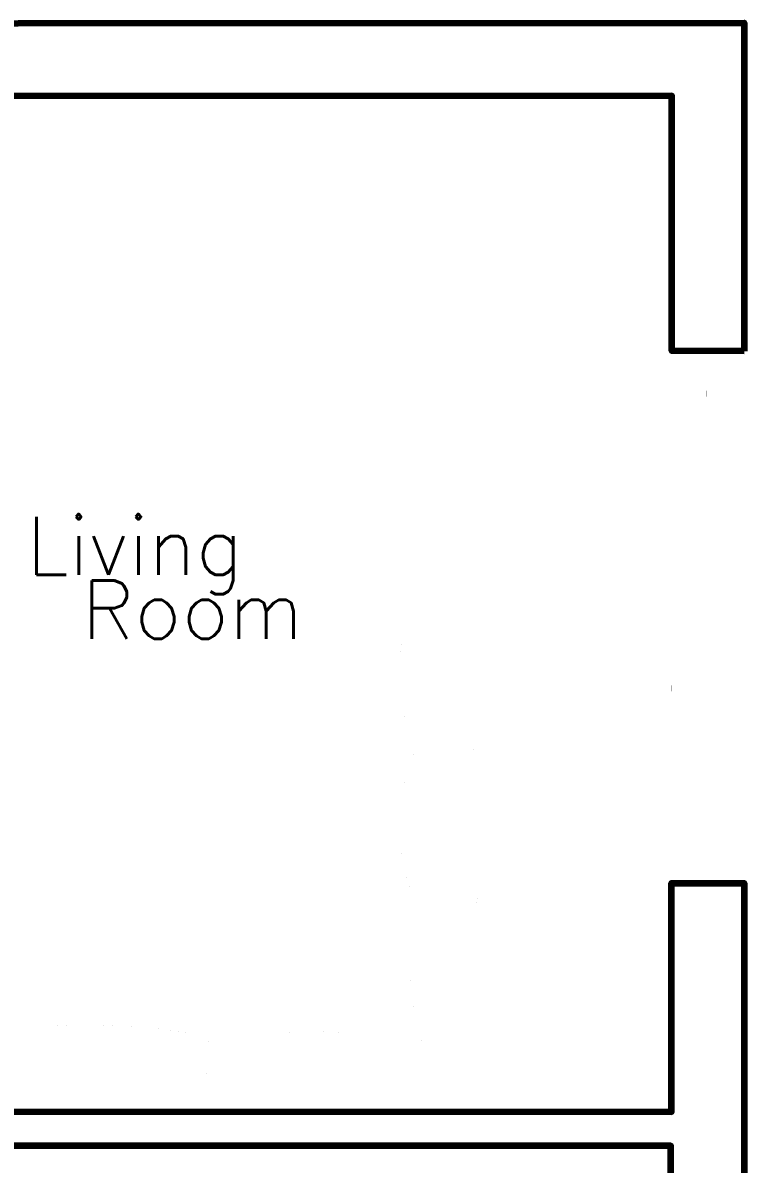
# Model space of a CAD drawing. Header units: metres. Extents: x 4.1 to 16.1, y -8.7 to -1.1.
# Drawn here: x 13.64 to 16.123, y -5.053 to -1.124 of the extents above; entities that cross this region are included whole.
import ezdxf
from ezdxf.enums import TextEntityAlignment as Align

# ---------------------------------------------------------------- set-up
doc = ezdxf.new("R2010")
doc.units = ezdxf.units.M
doc.header["$LTSCALE"] = 10
doc.layers.get('0').update_dxf_attribs({"linetype": 'CONTINUOUS', "lineweight": 100})
for name, color, linetype, lineweight in [('roomitems', 2, 'CONTINUOUS', 100), ('texts', 5, 'CONTINUOUS', 100), ('walls', 8, 'CONTINUOUS', 100), ('windows', 3, 'CONTINUOUS', 100)]:
    doc.layers.add(name, color=color, linetype=linetype, lineweight=lineweight)
doc.styles.get("Standard").update_dxf_attribs({"font": 'txt', "width": 0.75, "bigfont": 'bigfont.shx'})

# ---------------------------------------------------------------- blocks, each defined once
blk = doc.blocks.new('W-1-0')
at = {"color": 0}
for points, const_width in [([(-763, 60), (-915.6, 60)], 0.01), ([(-915.6, 60), (-915.6, 50)], 0.01), ([(-763, 60), (-915.6, 60)], 0.01), ([(-909, 60), (-915.6, 60)], 0.01), ([(-915.6, 60), (-915.6, 50)], 0.01), ([(-915.6, 50), (-915.6, 40)], 0.01), ([(-915.6, 50), (-915.6, 40)], 0.01), ([(-915.6, 40), (-915.6, 30)], 0.01), ([(-915.6, 40), (-915.6, 30)], 0.01), ([(-902.3, 60), (-909, 60)], 0.01), ([(-895.6, 60), (-902.3, 60)], 0.01), ([(-889, 60), (-895.6, 60)], 0.01), ([(-882.3, 60), (-889, 60)], 0.01), ([(-875.6, 60), (-882.3, 60)], 0.01), ([(-869, 60), (-875.6, 60)], 0.01), ([(-862.3, 60), (-869, 60)], 0.01), ([(-855.6, 60), (-862.3, 60)], 0.01), ([(-849, 60), (-855.6, 60)], 0.01), ([(-842.3, 60), (-849, 60)], 0.01), ([(-835.6, 60), (-842.3, 60)], 0.01), ([(-835.6, 60), (-835.6, 60)], 0.01), ([(-610.4, 60), (-763, 60)], 0.01), ([(-610.4, 60), (-763, 60)], 0.01), ([(-457.8, 60), (-610.4, 60)], 0.01), ([(-457.8, 60), (-610.4, 60)], 0.01), ([(-305.2, 60), (-457.8, 60)], 0.01), ([(-305.2, 60), (-457.8, 60)], 0.01), ([(-152.6, 60), (-305.2, 60)], 0.01), ([(-152.6, 60), (-305.2, 60)], 0.01), ([(0, 60), (-152.6, 60)], 0.01), ([(0, 60), (-152.6, 60)], 0.01), ([(152.6, 60), (0, 60)], 0.01), ([(152.6, 60), (0, 60)], 0.01), ([(305.2, 60), (152.6, 60)], 0.01), ([(305.2, 60), (152.6, 60)], 0.01), ([(457.8, 60), (305.2, 60)], 0.01), ([(457.8, 60), (305.2, 60)], 0.01), ([(610.4, 60), (457.8, 60)], 0.01), ([(610.4, 60), (457.8, 60)], 0.01), ([(763, 60), (610.4, 60)], 0.01), ([(763, 60), (610.4, 60)], 0.01), ([(915.6, 60), (763, 60)], 0.01), ([(915.6, 60), (763, 60)], 0.01), ([(842.3, 60), (835.6, 60)], 0.01), ([(849, 60), (842.3, 60)], 0.01), ([(855.6, 60), (849, 60)], 0.01), ([(862.3, 60), (855.6, 60)], 0.01), ([(869, 60), (862.3, 60)], 0.01), ([(875.6, 60), (869, 60)], 0.01), ([(882.3, 60), (875.6, 60)], 0.01), ([(889, 60), (882.3, 60)], 0.01), ([(895.6, 60), (889, 60)], 0.01), ([(902.3, 60), (895.6, 60)], 0.01), ([(909, 60), (902.3, 60)], 0.01), ([(915.6, 60), (909, 60)], 0.01), ([(915.6, 50), (915.6, 60)], 0.01), ([(915.6, 60), (915.6, 60)], 0.01), ([(915.6, 50), (915.6, 60)], 0.01), ([(915.6, 40), (915.6, 50)], 0.01), ([(915.6, 40), (915.6, 50)], 0.01), ([(915.6, 30), (915.6, 40)], 0.01), ([(915.6, 30), (915.6, 40)], 0.01), ([(-915.6, 30), (-915.6, 20)], 0.01), ([(-915.6, 30), (-915.6, 20)], 0.01), ([(-915.6, 20), (-915.6, 10)], 0.01), ([(-915.6, 20), (-915.6, 10)], 0.01), ([(-915.6, 10), (-915.6, 0)], 0.01), ([(-915.6, 10), (-915.6, 0)], 0.01), ([(-915.6, 0), (-915.6, -10)], 0.01), ([(-915.6, 0), (-915.6, 0)], 0.01), ([(-915.6, 0), (-763, 0)], 0.01), ([(-915.6, 0), (-915.6, -10)], 0.01), ([(-915.6, 0), (-915.6, 0)], 0.04), ([(-915.6, 0), (-909, 0)], 0.04), ([(-909, 0), (-902.3, 0)], 0.04), ([(-902.3, 0), (-895.6, 0)], 0.04), ([(-895.6, 0), (-889, 0)], 0.04), ([(-889, 0), (-882.3, 0)], 0.04), ([(-882.3, 0), (-875.6, 0)], 0.04), ([(-875.6, 0), (-869, 0)], 0.04), ([(-869, 0), (-862.3, 0)], 0.04), ([(-862.3, 0), (-855.6, 0)], 0.04), ([(-855.6, 0), (-849, 0)], 0.04), ([(-849, 0), (-842.3, 0)], 0.04), ([(-842.3, 0), (-835.6, 0)], 0.04), ([(-763, 0), (-610.4, 0)], 0.01), ([(-610.4, 0), (-457.8, 0)], 0.01), ([(-457.8, 0), (-305.2, 0)], 0.01), ([(-305.2, 0), (-152.6, 0)], 0.01), ([(-152.6, 0), (0, 0)], 0.01), ([(0, 0), (152.6, 0)], 0.01), ([(152.6, 0), (305.2, 0)], 0.01), ([(305.2, 0), (457.8, 0)], 0.01), ([(457.8, 0), (610.4, 0)], 0.01), ([(610.4, 0), (763, 0)], 0.01), ([(763, 0), (915.6, 0)], 0.01), ([(835.6, 0), (835.6, 0)], 0.04), ([(835.6, 0), (842.3, 0)], 0.04), ([(842.3, 0), (849, 0)], 0.04), ([(849, 0), (855.6, 0)], 0.04), ([(855.6, 0), (862.3, 0)], 0.04), ([(862.3, 0), (869, 0)], 0.04), ([(869, 0), (875.6, 0)], 0.04), ([(875.6, 0), (882.3, 0)], 0.04), ([(882.3, 0), (889, 0)], 0.04), ([(889, 0), (895.6, 0)], 0.04), ([(895.6, 0), (902.3, 0)], 0.04), ([(902.3, 0), (909, 0)], 0.04), ([(909, 0), (915.6, 0)], 0.04), ([(915.6, 20), (915.6, 30)], 0.01), ([(915.6, 20), (915.6, 30)], 0.01), ([(915.6, 10), (915.6, 20)], 0.01), ([(915.6, 10), (915.6, 20)], 0.01), ([(915.6, 0), (915.6, 10)], 0.01), ([(915.6, 0), (915.6, 10)], 0.01), ([(915.6, -10), (915.6, 0)], 0.01), ([(915.6, -10), (915.6, 0)], 0.01), ([(-915.6, -10), (-915.6, -20)], 0.01), ([(-915.6, -10), (-915.6, -20)], 0.01), ([(-915.6, -20), (-915.6, -30)], 0.01), ([(-915.6, -20), (-915.6, -30)], 0.01), ([(-915.6, -30), (-915.6, -40)], 0.01), ([(-915.6, -30), (-915.6, -40)], 0.01), ([(915.6, -20), (915.6, -10)], 0.01), ([(915.6, -20), (915.6, -10)], 0.01), ([(915.6, -30), (915.6, -20)], 0.01), ([(915.6, -30), (915.6, -20)], 0.01), ([(915.6, -40), (915.6, -30)], 0.01), ([(915.6, -40), (915.6, -30)], 0.01), ([(-915.6, -40), (-915.6, -50)], 0.01), ([(-915.6, -40), (-915.6, -50)], 0.01), ([(-915.6, -50), (-915.6, -60)], 0.01), ([(-915.6, -50), (-915.6, -60)], 0.01), ([(-915.6, -60), (-915.6, -60)], 0.01), ([(-915.6, -60), (-763, -60)], 0.01), ([(-915.6, -60), (-915.6, -60)], 0.01), ([(-915.6, -60), (-915.6, -60)], 0.01), ([(-915.6, -60), (-915.6, -60)], 0.01), ([(-915.6, -60), (-915.6, -60)], 0.01), ([(-915.6, -60), (-915.6, -60)], 0.01), ([(-915.6, -60), (-915.6, -60)], 0.01), ([(-915.6, -60), (-915.6, -60)], 0.01), ([(-915.6, -60), (-915.6, -60)], 0.01), ([(-915.6, -60), (-915.6, -60)], 0.01), ([(-915.6, -60), (-915.6, -60)], 0.01), ([(-915.6, -60), (-915.6, -60)], 0.01), ([(-915.6, -60), (-915.6, -60)], 0.01), ([(-915.6, -60), (-915.6, -60)], 0.01), ([(-915.6, -60), (-915.6, -60)], 0.01), ([(-915.6, -60), (-915.6, -60)], 0.01), ([(-915.6, -60), (-763, -60)], 0.01), ([(-915.6, -60), (-909, -60)], 0.01), ([(-909, -60), (-902.3, -60)], 0.01), ([(-902.3, -60), (-895.6, -60)], 0.01), ([(-895.6, -60), (-889, -60)], 0.01), ([(-889, -60), (-882.3, -60)], 0.01), ([(-882.3, -60), (-875.6, -60)], 0.01), ([(-875.6, -60), (-869, -60)], 0.01), ([(-869, -60), (-862.3, -60)], 0.01), ([(-862.3, -60), (-855.6, -60)], 0.01), ([(-855.6, -60), (-849, -60)], 0.01), ([(-849, -60), (-842.3, -60)], 0.01), ([(-842.3, -60), (-835.6, -60)], 0.01), ([(-763, -60), (-610.4, -60)], 0.01), ([(-763, -60), (-610.4, -60)], 0.01), ([(-610.4, -60), (-457.8, -60)], 0.01), ([(-610.4, -60), (-457.8, -60)], 0.01), ([(-457.8, -60), (-305.2, -60)], 0.01), ([(-457.8, -60), (-305.2, -60)], 0.01), ([(-305.2, -60), (-152.6, -60)], 0.01), ([(-305.2, -60), (-152.6, -60)], 0.01), ([(-152.6, -60), (0, -60)], 0.01), ([(-152.6, -60), (0, -60)], 0.01), ([(0, -60), (152.6, -60)], 0.01), ([(0, -60), (152.6, -60)], 0.01), ([(152.6, -60), (305.2, -60)], 0.01), ([(152.6, -60), (305.2, -60)], 0.01), ([(305.2, -60), (457.8, -60)], 0.01), ([(305.2, -60), (457.8, -60)], 0.01), ([(457.8, -60), (610.4, -60)], 0.01), ([(457.8, -60), (610.4, -60)], 0.01), ([(610.4, -60), (763, -60)], 0.01), ([(610.4, -60), (763, -60)], 0.01), ([(763, -60), (915.6, -60)], 0.01), ([(763, -60), (915.6, -60)], 0.01), ([(835.6, -60), (835.6, -60)], 0.01), ([(835.6, -60), (842.3, -60)], 0.01), ([(842.3, -60), (849, -60)], 0.01), ([(849, -60), (855.6, -60)], 0.01), ([(855.6, -60), (862.3, -60)], 0.01), ([(862.3, -60), (869, -60)], 0.01), ([(869, -60), (875.6, -60)], 0.01), ([(875.6, -60), (882.3, -60)], 0.01), ([(882.3, -60), (889, -60)], 0.01), ([(889, -60), (895.6, -60)], 0.01), ([(895.6, -60), (902.3, -60)], 0.01), ([(902.3, -60), (909, -60)], 0.01), ([(909, -60), (915.6, -60)], 0.01), ([(915.6, -50), (915.6, -40)], 0.01), ([(915.6, -50), (915.6, -40)], 0.01), ([(915.6, -60), (915.6, -50)], 0.01), ([(915.6, -60), (915.6, -50)], 0.01)]:
    blk.add_lwpolyline(points, dxfattribs=dict(at, const_width=const_width))
blk = doc.blocks.new('F-1-0')
at = {"color": 0, "const_width": 0.01}
for points in [[(-1945.2, 936.2), (-1945.2, 936.2)], [(-1945.2, 936.2), (-1930.7, 936.2)], [(-1945.2, 789.4), (-1945.2, 936.2)], [(-1945.2, 936.2), (-1945.2, 936.2)], [(-1945.2, 936.2), (-1945.2, 936.2)], [(-1930.7, 936.2), (-1916.2, 936.2)], [(-1916.2, 936.2), (-1901.6, 936.2)], [(-1901.6, 936.2), (-1887.1, 936.2)], [(-1887.1, 936.2), (-1872.6, 936.2)], [(-1872.6, 936.2), (-1858.1, 936.2)], [(-1858.1, 936.2), (-1843.6, 936.2)], [(-1843.6, 936.2), (-1829, 936.2)], [(-1829, 936.2), (-1814.5, 936.2)], [(-1814.5, 936.2), (-1800, 936.2)], [(-1800, 936.2), (-1785.5, 936.2)], [(-1785.5, 936.2), (-1771, 936.2)], [(-1771, 936.2), (-1771, 936.2)], [(-1771, 936.2), (-1475.8, 936.2)], [(-1771, 927), (-1771, 936.2)], [(-1771, 936.2), (-1771, 936.2)], [(-1771, 936.2), (-1771, 936.2)], [(-1771, 936.2), (-1771, 789.4)], [(-1771, 917.8), (-1771, 927)], [(-1771, 908.6), (-1771, 917.8)], [(-1771, 899.4), (-1771, 908.6)], [(-1475.8, 936.2), (-1180.6, 936.2)], [(-1180.6, 936.2), (-885.5, 936.2)], [(-885.5, 936.2), (-590.3, 936.2)], [(-590.3, 936.2), (-295.1, 936.2)], [(-295.1, 936.2), (0.1, 936.2)], [(-1771, 890.1), (-1771, 899.4)], [(-1771, 880.9), (-1771, 890.1)], [(-1771, 871.7), (-1771, 880.9)], [(-1771, 862.5), (-1771, 871.7)], [(-1771, 853.3), (-1771, 862.5)], [(-1771, 844.1), (-1771, 853.3)], [(-1771, 834.9), (-1771, 844.1)], [(-1771, 825.7), (-1771, 834.9)], [(-1475.8, 825.7), (-1771, 825.7)], [(-1771, 825.7), (-1771, 825.7)], [(-1771, 825.7), (-1690.6, 825.7)], [(-1771, 688.1), (-1771, 825.7)], [(-1771, 825.7), (-1771, 825.7)], [(-1771, 825.7), (-1771, 825.7)], [(-1690.6, 825.7), (-1610.3, 825.7)], [(-1610.3, 825.7), (-1530, 825.7)], [(-1535, 824.5), (-1528.4, 825.4)], [(-1530, 825.7), (-1449.7, 825.7)], [(-1528.4, 825.4), (-1521.5, 825.7)], [(-1521.5, 825.7), (-1521.5, 825.7)], [(-1521.5, 825.7), (-1465.6, 825.7)], [(-1521.5, 825.7), (-1521.5, 825.7)], [(-1521.5, 825.7), (-1521.5, 825.7)], [(-1521.5, 825.7), (-1521.5, 825.7)], [(-1521.5, 825.7), (-1521.5, 825.7)], [(-1521.5, 825.7), (-1521.5, 825.7)], [(-1521.5, 825.7), (-1521.5, 825.7)], [(-1521.5, 825.7), (-1521.5, 825.7)], [(-1521.5, 825.7), (-1521.5, 825.7)], [(-1521.5, 825.7), (-1521.5, 825.7)], [(-1521.5, 825.7), (-1521.5, 825.7)], [(-1521.5, 825.7), (-1521.5, 825.7)], [(-1521.5, 825.7), (-1521.5, 825.7)], [(-1521.5, 825.7), (-1521.5, 825.7)], [(-1521.5, 825.7), (-1521.5, 825.7)], [(-1180.6, 825.7), (-1475.8, 825.7)], [(-1465.6, 825.7), (-1409.7, 825.7)], [(-1449.7, 825.7), (-1369.3, 825.7)], [(-1409.7, 825.7), (-1353.8, 825.7)], [(-1369.3, 825.7), (-1289, 825.7)], [(-1353.8, 825.7), (-1297.9, 825.7)], [(-1297.9, 825.7), (-1242, 825.7)], [(-1289, 825.7), (-1208.7, 825.7)], [(-1242, 825.7), (-1186.1, 825.7)], [(-1208.7, 825.7), (-1128.4, 825.7)], [(-1186.1, 825.7), (-1130.2, 825.7)], [(-885.5, 825.7), (-1180.6, 825.7)], [(-1130.2, 825.7), (-1074.3, 825.7)], [(-1128.4, 825.7), (-1048.1, 825.7)], [(-1074.3, 825.7), (-1018.4, 825.7)], [(-1048.1, 825.7), (-967.7, 825.7)], [(-1018.4, 825.7), (-962.5, 825.7)], [(-967.7, 825.7), (-887.4, 825.7)], [(-962.5, 825.7), (-906.6, 825.7)], [(-906.6, 825.7), (-850.7, 825.7)], [(-887.4, 825.7), (-807.1, 825.7)], [(-590.3, 825.7), (-885.5, 825.7)], [(-850.7, 825.7), (-845.2, 824.3)], [(-807.1, 825.7), (-807.1, 825.7)], [(-807.1, 825.7), (-670.6, 825.7)], [(-807.1, 774.7), (-807.1, 825.7)], [(-807.1, 825.7), (-807.1, 825.7)], [(-807.1, 825.7), (-807.1, 825.7)], [(-807.1, 825.7), (-807.1, 688.1)], [(-764.5, 824.3), (-757, 825.3)], [(-757, 825.3), (-749.1, 825.7)], [(-749.1, 825.7), (-749.1, 825.7)], [(-749.1, 825.7), (-690.5, 825.7)], [(-749.1, 825.7), (-749.1, 825.7)], [(-749.1, 825.7), (-749.1, 825.7)], [(-749.1, 825.7), (-749.1, 825.7)], [(-749.1, 825.7), (-749.1, 825.7)], [(-749.1, 825.7), (-749.1, 825.7)], [(-749.1, 825.7), (-749.1, 825.7)], [(-749.1, 825.7), (-749.1, 825.7)], [(-749.1, 825.7), (-749.1, 825.7)], [(-749.1, 825.7), (-749.1, 825.7)], [(-749.1, 825.7), (-749.1, 825.7)], [(-749.1, 825.7), (-749.1, 825.7)], [(-749.1, 825.7), (-749.1, 825.7)], [(-749.1, 825.7), (-749.1, 825.7)], [(-749.1, 825.7), (-749.1, 825.7)], [(-690.5, 825.7), (-632, 825.7)], [(-670.6, 825.7), (-534.2, 825.7)], [(-632, 825.7), (-573.4, 825.7)], [(-295.1, 825.7), (-590.3, 825.7)], [(-573.4, 825.7), (-514.9, 825.7)], [(-534.2, 825.7), (-397.7, 825.7)], [(-514.9, 825.7), (-456.3, 825.7)], [(-456.3, 825.7), (-397.8, 825.7)], [(-397.8, 825.7), (-339.2, 825.7)], [(-397.7, 825.7), (-261.2, 825.7)], [(-339.2, 825.7), (-280.7, 825.7)], [(0.1, 825.7), (-295.1, 825.7)], [(-280.7, 825.7), (-222.1, 825.7)], [(-261.2, 825.7), (-124.8, 825.7)], [(-222.1, 825.7), (-163.6, 825.7)], [(-1945.2, 642.6), (-1945.2, 789.4)], [(-1771, 789.4), (-1771, 642.6)], [(-1572.2, 793.6), (-1571.7, 797.9)], [(-1572.2, 787.3), (-1572.2, 793.6)], [(-1572.2, 781.1), (-1572.2, 787.3)], [(-1571.7, 797.9), (-1570.4, 802.1)], [(-1570.4, 802.1), (-1568.2, 806.1)], [(-1568.2, 806.1), (-1565.3, 809.8)], [(-1565.3, 809.8), (-1561.7, 813.2)], [(-1561.7, 813.2), (-1557.4, 816.3)], [(-1557.4, 816.3), (-1552.5, 819)], [(-1552.5, 819), (-1547.1, 821.3)], [(-1547.1, 821.3), (-1541.3, 823.1)], [(-1541.3, 823.1), (-1535, 824.5)], [(-845.2, 824.3), (-840, 822.6)], [(-840, 822.6), (-835, 820.6)], [(-835, 820.6), (-830.4, 818.4)], [(-830.4, 818.4), (-826.1, 815.9)], [(-826.1, 815.9), (-822.1, 813.3)], [(-822.1, 813.3), (-818.6, 810.4)], [(-818.6, 810.4), (-815.4, 807.3)], [(-815.4, 807.3), (-812.6, 804.1)], [(-812.6, 804.1), (-810.3, 800.7)], [(-810.3, 800.7), (-808.5, 797.2)], [(-808.5, 797.2), (-807.1, 793.6)], [(-807.2, 788.8), (-806.7, 793.8)], [(-807.2, 781.7), (-807.2, 788.8)], [(-807.1, 793.6), (-807.1, 787.3)], [(-807.1, 787.3), (-807.1, 781.1)], [(-806.7, 793.8), (-805.1, 798.6)], [(-805.1, 798.6), (-802.6, 803.2)], [(-802.6, 803.2), (-799.3, 807.4)], [(-799.3, 807.4), (-795.1, 811.3)], [(-795.1, 811.3), (-790.2, 814.9)], [(-790.2, 814.9), (-784.6, 818)], [(-784.6, 818), (-778.4, 820.6)], [(-778.4, 820.6), (-771.7, 822.8)], [(-771.7, 822.8), (-764.5, 824.3)], [(-1572.2, 774.9), (-1572.2, 781.1)], [(-1572.2, 768.6), (-1572.2, 774.9)], [(-1572.2, 762.4), (-1572.2, 768.6)], [(-1572.2, 756.2), (-1572.2, 762.4)], [(-1572.2, 750), (-1572.2, 756.2)], [(-1572.2, 743.7), (-1572.2, 750)], [(-807.2, 774.5), (-807.2, 781.7)], [(-807.2, 767.4), (-807.2, 774.5)], [(-807.2, 760.3), (-807.2, 767.4)], [(-807.2, 753.1), (-807.2, 760.3)], [(-807.2, 746), (-807.2, 753.1)], [(-807.1, 781.1), (-807.1, 774.9)], [(-807.1, 774.9), (-807.1, 768.6)], [(-807.1, 723.7), (-807.1, 774.7)], [(-807.1, 768.6), (-807.1, 762.4)], [(-807.1, 762.4), (-807.1, 756.2)], [(-807.1, 756.2), (-807.1, 750)], [(-807.1, 750), (-807.1, 743.7)], [(-1572.2, 737.5), (-1572.2, 743.7)], [(-1572.2, 731.3), (-1572.2, 737.5)], [(-1572.2, 725), (-1572.2, 731.3)], [(-1572.2, 718.8), (-1572.2, 725)], [(-1571.7, 714.4), (-1572.2, 718.8)], [(-1570.4, 710.3), (-1571.7, 714.4)], [(-1568.2, 706.3), (-1570.4, 710.3)], [(-811.7, 707.8), (-814.4, 704.5)], [(-809.6, 711.4), (-811.7, 707.8)], [(-808.1, 715), (-809.6, 711.4)], [(-807.1, 718.8), (-808.1, 715)], [(-807.2, 738.9), (-807.2, 746)], [(-807.2, 731.7), (-807.2, 738.9)], [(-807.2, 724.6), (-807.2, 731.7)], [(-807.2, 717.4), (-807.2, 724.6)], [(-807.2, 710.3), (-807.2, 717.4)], [(-807.2, 703.2), (-807.2, 710.3)], [(-807.1, 743.7), (-807.1, 737.5)], [(-807.1, 737.5), (-807.1, 731.3)], [(-807.1, 731.3), (-807.1, 725)], [(-807.1, 725), (-807.1, 718.8)], [(-807.1, 672.7), (-807.1, 723.7)], [(-1771, 550.5), (-1771, 688.1)], [(-1771, 671.7), (-1768.8, 675.2)], [(-1771, 636.2), (-1771, 671.7)], [(-1768.8, 675.2), (-1766.1, 678.5)], [(-1766.1, 678.5), (-1763, 681.7)], [(-1763, 681.7), (-1759.5, 684.6)], [(-1759.5, 684.6), (-1755.7, 687.4)], [(-1755.7, 687.4), (-1751.5, 689.9)], [(-1751.5, 689.9), (-1746.9, 692.1)], [(-1746.9, 692.1), (-1742.1, 694.1)], [(-1742.1, 694.1), (-1737, 695.9)], [(-1737, 695.9), (-1731.6, 697.4)], [(-1731.6, 697.4), (-1726, 698.5)], [(-1726, 698.5), (-1720.3, 699.4)], [(-1720.3, 699.4), (-1710.5, 699.4)], [(-1710.5, 699.4), (-1700.7, 699.4)], [(-1700.7, 699.4), (-1690.9, 699.4)], [(-1690.9, 699.4), (-1681.1, 699.4)], [(-1681.1, 699.4), (-1671.3, 699.4)], [(-1671.3, 699.4), (-1661.4, 699.4)], [(-1661.4, 699.4), (-1651.6, 699.4)], [(-1651.6, 699.4), (-1641.8, 699.4)], [(-1641.8, 699.4), (-1632, 699.4)], [(-1632, 699.4), (-1622.2, 699.4)], [(-1622.2, 699.4), (-1612.4, 699.4)], [(-1612.4, 699.4), (-1602.6, 699.4)], [(-1602.6, 699.4), (-1596.6, 698.8)], [(-1596.6, 698.8), (-1590.9, 697.8)], [(-1590.9, 697.8), (-1585.3, 696.5)], [(-1585.3, 696.5), (-1580.1, 694.8)], [(-1580.1, 694.8), (-1575.2, 692.8)], [(-1575.2, 692.8), (-1570.6, 690.5)], [(-1570.6, 690.5), (-1566.3, 688)], [(-1565.3, 702.6), (-1568.2, 706.3)], [(-1566.3, 688), (-1562.5, 685.2)], [(-1561.6, 699.2), (-1565.3, 702.6)], [(-1562.5, 685.2), (-1559.1, 682.1)], [(-1557.3, 696.1), (-1561.6, 699.2)], [(-1559.1, 682.1), (-1556.2, 678.9)], [(-1552.5, 693.4), (-1557.3, 696.1)], [(-1556.2, 678.9), (-1553.8, 675.4)], [(-1553.8, 675.4), (-1551.9, 671.7)], [(-1547.1, 691.1), (-1552.5, 693.4)], [(-1551.9, 671.7), (-1541, 636.6)], [(-1541.2, 689.2), (-1547.1, 691.1)], [(-1535, 687.8), (-1541.2, 689.2)], [(-1528.4, 687), (-1535, 687.8)], [(-1521.5, 686.7), (-1528.4, 687)], [(-1466.1, 679.8), (-1521.5, 686.7)], [(-1410.4, 674.1), (-1466.1, 679.8)], [(-1354.5, 669.7), (-1410.4, 674.1)], [(-1298.5, 666.5), (-1354.5, 669.7)], [(-1017.7, 669.7), (-1073.7, 666.5)], [(-961.8, 674.1), (-1017.7, 669.7)], [(-906.1, 679.8), (-961.8, 674.1)], [(-850.7, 686.7), (-906.1, 679.8)], [(-844.9, 687.9), (-850.7, 686.7)], [(-839.5, 689.4), (-844.9, 687.9)], [(-834.3, 691.2), (-839.5, 689.4)], [(-829.5, 693.4), (-834.3, 691.2)], [(-825.1, 695.8), (-829.5, 693.4)], [(-821.1, 698.5), (-825.1, 695.8)], [(-817.5, 701.4), (-821.1, 698.5)], [(-814.4, 704.5), (-817.5, 701.4)], [(-806.7, 698.2), (-807.2, 703.2)], [(-807.1, 688.1), (-807.1, 550.5)], [(-807.1, 621.7), (-807.1, 672.7)], [(-805.1, 693.4), (-806.7, 698.2)], [(-802.6, 688.8), (-805.1, 693.4)], [(-799.3, 684.6), (-802.6, 688.8)], [(-795.1, 680.6), (-799.3, 684.6)], [(-790.2, 677.1), (-795.1, 680.6)], [(-784.6, 674), (-790.2, 677.1)], [(-778.4, 671.3), (-784.6, 674)], [(-771.7, 669.2), (-778.4, 671.3)], [(-764.5, 667.6), (-771.7, 669.2)], [(-1945.2, 495.7), (-1945.2, 642.6)], [(-1771, 642.6), (-1771, 495.7)], [(-1771, 600.8), (-1771, 636.2)], [(-1541, 636.6), (-1532.1, 601.2)], [(-1242.3, 664.7), (-1298.5, 666.5)], [(-1186.1, 664), (-1242.3, 664.7)], [(-1129.9, 664.7), (-1186.1, 664)], [(-1073.7, 666.5), (-1129.9, 664.7)], [(-757, 666.7), (-764.5, 667.6)], [(-749.1, 666.3), (-757, 666.7)], [(-691.1, 658.4), (-749.1, 666.3)], [(-632.9, 652), (-691.1, 658.4)], [(-574.3, 647), (-632.9, 652)], [(-515.6, 643.4), (-574.3, 647)], [(-456.7, 641.3), (-515.6, 643.4)], [(-397.8, 640.5), (-456.7, 641.3)], [(-338.8, 641.3), (-397.8, 640.5)], [(-280, 643.4), (-338.8, 641.3)], [(-221.2, 647), (-280, 643.4)], [(-162.7, 652), (-221.2, 647)], [(-1771, 565.3), (-1771, 600.8)], [(-1532.1, 601.2), (-1525.1, 565.7)], [(-807.1, 570.7), (-807.1, 621.7)], [(-807.1, 585.5), (-807.1, 619.2)], [(-1771, 529.8), (-1771, 565.3)], [(-1771, 412.8), (-1771, 550.5)], [(-1525.1, 565.7), (-1520.2, 530.2)], [(-807.1, 551.7), (-807.1, 585.5)], [(-807.1, 519.7), (-807.1, 570.7)], [(-807.1, 517.9), (-807.1, 551.7)], [(-807.1, 550.5), (-807.1, 412.8)], [(-1771, 494.3), (-1771, 529.8)], [(-1520.2, 530.2), (-1517.2, 494.5)], [(-807.1, 468.7), (-807.1, 519.7)], [(-807.1, 484.1), (-807.1, 517.9)], [(-1945.2, 348.9), (-1945.2, 495.7)], [(-1771, 495.7), (-1771, 348.9)], [(-1771, 458.8), (-1771, 494.3)], [(-1517.2, 494.5), (-1516.2, 458.8)], [(-807.1, 450.3), (-807.1, 484.1)], [(-1771, 423.3), (-1771, 458.8)], [(-1516.2, 458.8), (-1517.2, 423.2)], [(-807.1, 417.7), (-807.1, 468.7)], [(-807.1, 416.5), (-807.1, 450.3)], [(-1771, 387.8), (-1771, 423.3)], [(-1771, 275.2), (-1771, 412.8)], [(-1517.2, 423.2), (-1520.2, 387.5)], [(-807.1, 366.8), (-807.1, 417.7)], [(-807.1, 382.7), (-807.1, 416.5)], [(-807.1, 412.8), (-807.1, 275.2)], [(-1771, 352.4), (-1771, 387.8)], [(-1520.2, 387.5), (-1525.1, 351.9)], [(-807.1, 348.9), (-807.1, 382.7)], [(-807.1, 315.8), (-807.1, 366.8)], [(-1945.2, 202.1), (-1945.2, 348.9)], [(-1771, 316.9), (-1771, 352.4)], [(-1771, 348.9), (-1771, 202.1)], [(-1771, 281.4), (-1771, 316.9)], [(-1532.1, 316.4), (-1541, 281.1)], [(-1525.1, 351.9), (-1532.1, 316.4)], [(-807.1, 315.1), (-807.1, 348.9)], [(-807.1, 264.8), (-807.1, 315.8)], [(-807.1, 281.4), (-807.1, 315.1)], [(-1771, 245.9), (-1771, 281.4)], [(-1771, 137.6), (-1771, 275.2)], [(-1541, 281.1), (-1551.9, 245.9)], [(-807.1, 247.6), (-807.1, 281.4)], [(-807.1, 275.2), (-807.1, 137.6)], [(-1771, 245.9), (-1771, 245.9)], [(-1770.5, 241.5), (-1771, 245.9)], [(-1771, 245.9), (-1771, 245.9)], [(-1771, 245.9), (-1771, 245.9)], [(-1771, 245.9), (-1771, 245.9)], [(-1771, 245.9), (-1771, 245.9)], [(-1771, 245.9), (-1771, 245.9)], [(-1771, 245.9), (-1771, 245.9)], [(-1771, 245.9), (-1771, 245.9)], [(-1771, 245.9), (-1771, 245.9)], [(-1771, 245.9), (-1771, 245.9)], [(-1771, 245.9), (-1771, 245.9)], [(-1771, 245.9), (-1771, 245.9)], [(-1771, 245.9), (-1771, 245.9)], [(-1771, 245.9), (-1771, 245.9)], [(-1771, 245.9), (-1771, 245.9)], [(-1769.2, 237.4), (-1770.5, 241.5)], [(-1767, 233.4), (-1769.2, 237.4)], [(-1553.7, 237.4), (-1555.9, 233.4)], [(-1552.4, 241.5), (-1553.7, 237.4)], [(-1551.9, 245.9), (-1552.4, 241.5)], [(-807.1, 213.8), (-807.1, 264.8)], [(-807.1, 213.8), (-807.1, 247.6)], [(-1945.2, 55.3), (-1945.2, 202.1)], [(-1690.6, 213.8), (-1771, 213.8)], [(-1771, 202.1), (-1771, 55.3)], [(-1764, 229.7), (-1767, 233.4)], [(-1760.4, 226.3), (-1764, 229.7)], [(-1763.5, 195.5), (-1759.3, 199.5)], [(-1756.1, 223.2), (-1760.4, 226.3)], [(-1759.3, 199.5), (-1754.4, 203)], [(-1751.2, 220.5), (-1756.1, 223.2)], [(-1754.4, 203), (-1748.8, 206.1)], [(-1745.8, 218.2), (-1751.2, 220.5)], [(-1748.8, 206.1), (-1742.6, 208.8)], [(-1740, 216.3), (-1745.8, 218.2)], [(-1742.6, 208.8), (-1735.9, 210.9)], [(-1733.7, 214.9), (-1740, 216.3)], [(-1735.9, 210.9), (-1728.8, 212.5)], [(-1727.1, 214.1), (-1733.7, 214.9)], [(-1728.8, 212.5), (-1721.2, 213.4)], [(-1720.3, 213.8), (-1727.1, 214.1)], [(-1721.2, 213.4), (-1713.3, 213.8)], [(-1710.5, 213.8), (-1720.3, 213.8)], [(-1713.3, 213.8), (-1702.1, 213.8)], [(-1700.7, 213.8), (-1710.5, 213.8)], [(-1702.1, 213.8), (-1690.8, 213.8)], [(-1690.9, 213.8), (-1700.7, 213.8)], [(-1681.1, 213.8), (-1690.9, 213.8)], [(-1690.8, 213.8), (-1679.6, 213.8)], [(-1610.3, 213.8), (-1690.6, 213.8)], [(-1671.3, 213.8), (-1681.1, 213.8)], [(-1679.6, 213.8), (-1668.3, 213.8)], [(-1661.4, 213.8), (-1671.3, 213.8)], [(-1668.3, 213.8), (-1657.1, 213.8)], [(-1651.6, 213.8), (-1661.4, 213.8)], [(-1657.1, 213.8), (-1645.8, 213.8)], [(-1641.8, 213.8), (-1651.6, 213.8)], [(-1645.8, 213.8), (-1634.6, 213.8)], [(-1632, 213.8), (-1641.8, 213.8)], [(-1634.6, 213.8), (-1623.3, 213.8)], [(-1622.2, 213.8), (-1632, 213.8)], [(-1623.3, 213.8), (-1612.1, 213.8)], [(-1612.4, 213.8), (-1622.2, 213.8)], [(-1602.6, 213.8), (-1612.4, 213.8)], [(-1612.1, 213.8), (-1600.8, 213.8)], [(-1530, 213.8), (-1610.3, 213.8)], [(-1595.7, 214.1), (-1602.6, 213.8)], [(-1600.8, 213.8), (-1589.6, 213.8)], [(-1589.1, 214.9), (-1595.7, 214.1)], [(-1589.6, 213.8), (-1578.3, 213.8)], [(-1582.9, 216.3), (-1589.1, 214.9)], [(-1577, 218.2), (-1582.9, 216.3)], [(-1578.3, 213.8), (-1570.5, 213.4)], [(-1571.6, 220.5), (-1577, 218.2)], [(-1566.7, 223.2), (-1571.6, 220.5)], [(-1570.5, 213.4), (-1562.9, 212.5)], [(-1562.5, 226.3), (-1566.7, 223.2)], [(-1562.9, 212.5), (-1555.7, 210.9)], [(-1558.8, 229.7), (-1562.5, 226.3)], [(-1555.9, 233.4), (-1558.8, 229.7)], [(-1555.7, 210.9), (-1549, 208.8)], [(-1549, 208.8), (-1542.8, 206.1)], [(-1542.8, 206.1), (-1537.2, 203)], [(-1537.2, 203), (-1532.3, 199.5)], [(-1532.3, 199.5), (-1528.2, 195.5)], [(-1449.7, 213.8), (-1530, 213.8)], [(-1369.3, 213.8), (-1449.7, 213.8)], [(-1289, 213.8), (-1369.3, 213.8)], [(-1208.7, 213.8), (-1289, 213.8)], [(-1128.4, 213.8), (-1208.7, 213.8)], [(-1048.1, 213.8), (-1128.4, 213.8)], [(-967.7, 213.8), (-1048.1, 213.8)], [(-887.4, 213.8), (-967.7, 213.8)], [(-807.1, 213.8), (-887.4, 213.8)], [(-670.6, 213.8), (-807.1, 213.8)], [(-807.1, 213.8), (-807.1, 213.8)], [(-807.1, 213.8), (-807.1, 213.8)], [(-534.2, 213.8), (-670.6, 213.8)], [(-397.7, 213.8), (-534.2, 213.8)], [(-261.2, 213.8), (-397.7, 213.8)], [(-124.8, 213.8), (-261.2, 213.8)], [(-1771.4, 176.9), (-1770.9, 181.9)], [(-1771.4, 139.8), (-1771.4, 176.9)], [(-1770.9, 181.9), (-1769.4, 186.7)], [(-1769.4, 186.7), (-1766.9, 191.3)], [(-1766.9, 191.3), (-1763.5, 195.5)], [(-1528.2, 195.5), (-1524.8, 191.3)], [(-1524.8, 191.3), (-1522.3, 186.7)], [(-1522.3, 186.7), (-1520.7, 181.9)], [(-1520.7, 181.9), (-1520.2, 176.9)], [(-1520.2, 176.9), (-1507.8, 140.1)], [(-1771.4, 102.6), (-1771.4, 139.8)], [(-1771, 0), (-1771, 137.6)], [(-1507.8, 140.1), (-1497.6, 103.1)], [(-807.1, 137.6), (-807.1, 0)], [(-1771.4, 65.4), (-1771.4, 102.6)], [(-1497.6, 103.1), (-1489.7, 66)], [(-1945.2, -91.6), (-1945.2, 55.3)], [(-1771.4, 28.3), (-1771.4, 65.4)], [(-1771, 55.3), (-1771, -91.6)], [(-1489.7, 66), (-1484.1, 28.7)], [(-1771.4, -8.9), (-1771.4, 28.3)], [(-1771, -137.6), (-1771, 0)], [(-1484.1, 28.7), (-1480.7, -8.7)], [(-807.1, 0), (-807.1, -137.6)], [(-1771.4, -46.1), (-1771.4, -8.9)], [(-1480.7, -8.7), (-1479.5, -46.1)], [(-1771.4, -83.2), (-1771.4, -46.1)], [(-1479.5, -46.1), (-1480.7, -83.5)], [(-1945.2, -238.4), (-1945.2, -91.6)], [(-1771.4, -120.4), (-1771.4, -83.2)], [(-1771, -91.6), (-1771, -238.4)], [(-1480.7, -83.5), (-1484.1, -120.8)], [(-1771.4, -157.6), (-1771.4, -120.4)], [(-1771, -275.2), (-1771, -137.6)], [(-1484.1, -120.8), (-1489.7, -158.1)], [(-807.1, -137.6), (-807.1, -275.2)], [(-1771.4, -194.7), (-1771.4, -157.6)], [(-1771.4, -231.9), (-1771.4, -194.7)], [(-1497.6, -195.3), (-1507.8, -232.3)], [(-1489.7, -158.1), (-1497.6, -195.3)], [(-1771.4, -269.1), (-1771.4, -231.9)], [(-1507.8, -232.3), (-1520.2, -269.1)], [(-1945.2, -385.2), (-1945.2, -238.4)], [(-1771.4, -269.1), (-1771.4, -269.1)], [(-1770.9, -274.1), (-1771.4, -269.1)], [(-1771.4, -269.1), (-1771.4, -269.1)], [(-1771.4, -269.1), (-1771.4, -269.1)], [(-1771.4, -269.1), (-1771.4, -269.1)], [(-1771.4, -269.1), (-1771.4, -269.1)], [(-1771.4, -269.1), (-1771.4, -269.1)], [(-1771.4, -269.1), (-1771.4, -269.1)], [(-1771.4, -269.1), (-1771.4, -269.1)], [(-1771.4, -269.1), (-1771.4, -269.1)], [(-1771.4, -269.1), (-1771.4, -269.1)], [(-1771.4, -269.1), (-1771.4, -269.1)], [(-1771.4, -269.1), (-1771.4, -269.1)], [(-1771.4, -269.1), (-1771.4, -269.1)], [(-1771.4, -269.1), (-1771.4, -269.1)], [(-1771.4, -269.1), (-1771.4, -269.1)], [(-1771, -238.4), (-1771, -385.2)], [(-1769.4, -278.9), (-1770.9, -274.1)], [(-1520.7, -274.1), (-1522.3, -278.9)], [(-1520.2, -269.1), (-1520.7, -274.1)], [(-1771, -412.8), (-1771, -275.2)], [(-1690.6, -305.9), (-1771, -305.9)], [(-1766.9, -283.4), (-1769.4, -278.9)], [(-1763.5, -287.7), (-1766.9, -283.4)], [(-1759.3, -291.6), (-1763.5, -287.7)], [(-1754.4, -295.1), (-1759.3, -291.6)], [(-1748.8, -298.2), (-1754.4, -295.1)], [(-1754.4, -316.7), (-1748.8, -313.6)], [(-1742.6, -300.9), (-1748.8, -298.2)], [(-1748.8, -313.6), (-1742.6, -310.9)], [(-1735.9, -303), (-1742.6, -300.9)], [(-1742.6, -310.9), (-1735.9, -308.8)], [(-1728.8, -304.6), (-1735.9, -303)], [(-1735.9, -308.8), (-1728.8, -307.2)], [(-1721.2, -305.6), (-1728.8, -304.6)], [(-1728.8, -307.2), (-1721.2, -306.2)], [(-1713.3, -305.9), (-1721.2, -305.6)], [(-1721.2, -306.2), (-1713.3, -305.9)], [(-1713.3, -305.9), (-1702.1, -305.9)], [(-1702.1, -305.9), (-1713.3, -305.9)], [(-1702.1, -305.9), (-1690.8, -305.9)], [(-1690.8, -305.9), (-1702.1, -305.9)], [(-1690.8, -305.9), (-1679.6, -305.9)], [(-1679.6, -305.9), (-1690.8, -305.9)], [(-1610.3, -305.9), (-1690.6, -305.9)], [(-1679.6, -305.9), (-1668.3, -305.9)], [(-1668.3, -305.9), (-1679.6, -305.9)], [(-1668.3, -305.9), (-1657.1, -305.9)], [(-1657.1, -305.9), (-1668.3, -305.9)], [(-1657.1, -305.9), (-1645.8, -305.9)], [(-1645.8, -305.9), (-1657.1, -305.9)], [(-1645.8, -305.9), (-1634.6, -305.9)], [(-1634.6, -305.9), (-1645.8, -305.9)], [(-1634.6, -305.9), (-1623.3, -305.9)], [(-1623.3, -305.9), (-1634.6, -305.9)], [(-1623.3, -305.9), (-1612.1, -305.9)], [(-1612.1, -305.9), (-1623.3, -305.9)], [(-1612.1, -305.9), (-1600.8, -305.9)], [(-1600.8, -305.9), (-1612.1, -305.9)], [(-1530, -305.9), (-1610.3, -305.9)], [(-1600.8, -305.9), (-1589.6, -305.9)], [(-1589.6, -305.9), (-1600.8, -305.9)], [(-1589.6, -305.9), (-1578.3, -305.9)], [(-1578.3, -305.9), (-1589.6, -305.9)], [(-1570.5, -305.6), (-1578.3, -305.9)], [(-1578.3, -305.9), (-1570.5, -306.2)], [(-1562.9, -304.6), (-1570.5, -305.6)], [(-1570.5, -306.2), (-1562.9, -307.2)], [(-1555.7, -303), (-1562.9, -304.6)], [(-1562.9, -307.2), (-1555.7, -308.8)], [(-1549, -300.9), (-1555.7, -303)], [(-1555.7, -308.8), (-1549, -310.9)], [(-1542.8, -298.2), (-1549, -300.9)], [(-1549, -310.9), (-1542.8, -313.6)], [(-1537.2, -295.1), (-1542.8, -298.2)], [(-1542.8, -313.6), (-1537.2, -316.7)], [(-1532.3, -291.6), (-1537.2, -295.1)], [(-1528.2, -287.7), (-1532.3, -291.6)], [(-1449.7, -305.9), (-1530, -305.9)], [(-1524.8, -283.4), (-1528.2, -287.7)], [(-1522.3, -278.9), (-1524.8, -283.4)], [(-1369.3, -305.9), (-1449.7, -305.9)], [(-1289, -305.9), (-1369.3, -305.9)], [(-1208.7, -305.9), (-1289, -305.9)], [(-1128.4, -305.9), (-1208.7, -305.9)], [(-1048.1, -305.9), (-1128.4, -305.9)], [(-967.7, -305.9), (-1048.1, -305.9)], [(-887.4, -305.9), (-967.7, -305.9)], [(-807.1, -305.9), (-887.4, -305.9)], [(-807.1, -275.2), (-807.1, -412.8)], [(-807.1, -305.9), (-807.1, -305.9)], [(-1771.4, -342.7), (-1770.9, -337.7)], [(-1771.4, -379.9), (-1771.4, -342.7)], [(-1770.9, -337.7), (-1769.4, -332.9)], [(-1769.4, -332.9), (-1766.9, -328.4)], [(-1766.9, -328.4), (-1763.5, -324.1)], [(-1763.5, -324.1), (-1759.3, -320.2)], [(-1759.3, -320.2), (-1754.4, -316.7)], [(-1537.2, -316.7), (-1532.3, -320.2)], [(-1532.3, -320.2), (-1528.2, -324.1)], [(-1528.2, -324.1), (-1524.8, -328.4)], [(-1524.8, -328.4), (-1522.3, -332.9)], [(-1522.3, -332.9), (-1520.7, -337.7)], [(-1520.7, -337.7), (-1520.2, -342.7)], [(-1520.2, -342.7), (-1507.8, -379.5)], [(-1945.2, -532), (-1945.2, -385.2)], [(-1771.4, -417.1), (-1771.4, -379.9)], [(-1771, -385.2), (-1771, -532)], [(-1507.8, -379.5), (-1497.6, -416.5)], [(-1771.4, -454.2), (-1771.4, -417.1)], [(-1771, -550.4), (-1771, -412.8)], [(-1497.6, -416.5), (-1489.7, -453.7)], [(-807.1, -412.8), (-807.1, -550.4)], [(-1771.4, -491.4), (-1771.4, -454.2)], [(-1489.7, -453.7), (-1484.1, -491)], [(-1771.4, -528.6), (-1771.4, -491.4)], [(-1484.1, -491), (-1480.7, -528.3)], [(-1945.2, -678.8), (-1945.2, -532)], [(-1771.4, -565.7), (-1771.4, -528.6)], [(-1771, -532), (-1771, -678.8)], [(-1480.7, -528.3), (-1479.5, -565.7)], [(-1771.4, -602.9), (-1771.4, -565.7)], [(-1771, -688), (-1771, -550.4)], [(-1479.5, -565.7), (-1480.7, -603.1)], [(-807.1, -550.4), (-807.1, -688)], [(-1771.4, -640.1), (-1771.4, -602.9)], [(-1480.7, -603.1), (-1484.1, -640.5)], [(-1771.4, -677.2), (-1771.4, -640.1)], [(-1484.1, -640.5), (-1489.7, -677.8)], [(-1945.2, -825.7), (-1945.2, -678.8)], [(-1771.4, -714.4), (-1771.4, -677.2)], [(-1771, -678.8), (-1771, -825.7)], [(-1771, -825.6), (-1771, -688)], [(-1489.7, -677.8), (-1497.6, -715)], [(-807.1, -688), (-807.1, -825.6)], [(-1771.4, -751.6), (-1771.4, -714.4)], [(-1497.6, -715), (-1507.8, -751.9)], [(-1771.4, -788.7), (-1771.4, -751.6)], [(-1507.8, -751.9), (-1520.2, -788.7)], [(-1771.4, -788.7), (-1771.4, -788.7)], [(-1770.9, -793.7), (-1771.4, -788.7)], [(-1771.4, -788.7), (-1771.4, -788.7)], [(-1771.4, -788.7), (-1771.4, -788.7)], [(-1771.4, -788.7), (-1771.4, -788.7)], [(-1771.4, -788.7), (-1771.4, -788.7)], [(-1771.4, -788.7), (-1771.4, -788.7)], [(-1771.4, -788.7), (-1771.4, -788.7)], [(-1771.4, -788.7), (-1771.4, -788.7)], [(-1771.4, -788.7), (-1771.4, -788.7)], [(-1771.4, -788.7), (-1771.4, -788.7)], [(-1771.4, -788.7), (-1771.4, -788.7)], [(-1771.4, -788.7), (-1771.4, -788.7)], [(-1771.4, -788.7), (-1771.4, -788.7)], [(-1771.4, -788.7), (-1771.4, -788.7)], [(-1771.4, -788.7), (-1771.4, -788.7)], [(-1769.4, -798.5), (-1770.9, -793.7)], [(-1766.9, -803.1), (-1769.4, -798.5)], [(-1763.5, -807.3), (-1766.9, -803.1)], [(-1759.3, -811.3), (-1763.5, -807.3)], [(-1754.4, -814.8), (-1759.3, -811.3)], [(-1748.8, -817.9), (-1754.4, -814.8)], [(-1742.6, -820.6), (-1748.8, -817.9)], [(-1735.9, -822.7), (-1742.6, -820.6)], [(-1728.8, -824.3), (-1735.9, -822.7)], [(-1721.2, -825.2), (-1728.8, -824.3)], [(-1562.9, -824.3), (-1570.5, -825.2)], [(-1555.7, -822.7), (-1562.9, -824.3)], [(-1549, -820.6), (-1555.7, -822.7)], [(-1542.8, -817.9), (-1549, -820.6)], [(-1537.2, -814.8), (-1542.8, -817.9)], [(-1532.3, -811.3), (-1537.2, -814.8)], [(-1528.2, -807.3), (-1532.3, -811.3)], [(-1524.8, -803.1), (-1528.2, -807.3)], [(-1522.3, -798.5), (-1524.8, -803.1)], [(-1520.7, -793.7), (-1522.3, -798.5)], [(-1520.2, -788.7), (-1520.7, -793.7)], [(-1930.7, -825.7), (-1945.2, -825.7)], [(-1945.2, -825.7), (-1945.2, -825.7)], [(-1945.2, -825.7), (-1850.4, -825.7)], [(-1945.2, -834.9), (-1945.2, -825.7)], [(-1945.2, -825.7), (-1945.2, -825.7)], [(-1945.2, -825.7), (-1945.2, -825.7)], [(-1945.2, -844.1), (-1945.2, -834.9)], [(-1945.2, -853.3), (-1945.2, -844.1)], [(-1945.2, -862.5), (-1945.2, -853.3)], [(-1945.2, -871.7), (-1945.2, -862.5)], [(-1916.2, -825.7), (-1930.7, -825.7)], [(-1901.6, -825.7), (-1916.2, -825.7)], [(-1887.1, -825.7), (-1901.6, -825.7)], [(-1872.6, -825.7), (-1887.1, -825.7)], [(-1858.1, -825.7), (-1872.6, -825.7)], [(-1843.6, -825.7), (-1858.1, -825.7)], [(-1850.4, -825.7), (-1755.5, -825.7)], [(-1829, -825.7), (-1843.6, -825.7)], [(-1814.5, -825.7), (-1829, -825.7)], [(-1800, -825.7), (-1814.5, -825.7)], [(-1785.5, -825.7), (-1800, -825.7)], [(-1771, -825.7), (-1785.5, -825.7)], [(-1690.6, -825.6), (-1771, -825.6)], [(-1755.5, -825.7), (-1660.7, -825.7)], [(-1713.3, -825.6), (-1721.2, -825.2)], [(-1702.1, -825.6), (-1713.3, -825.6)], [(-1690.8, -825.6), (-1702.1, -825.6)], [(-1679.6, -825.6), (-1690.8, -825.6)], [(-1610.3, -825.6), (-1690.6, -825.6)], [(-1668.3, -825.6), (-1679.6, -825.6)], [(-1657.1, -825.6), (-1668.3, -825.6)], [(-1660.7, -825.7), (-1565.8, -825.7)], [(-1645.8, -825.6), (-1657.1, -825.6)], [(-1634.6, -825.6), (-1645.8, -825.6)], [(-1623.3, -825.6), (-1634.6, -825.6)], [(-1612.1, -825.6), (-1623.3, -825.6)], [(-1600.8, -825.6), (-1612.1, -825.6)], [(-1530, -825.6), (-1610.3, -825.6)], [(-1589.6, -825.6), (-1600.8, -825.6)], [(-1578.3, -825.6), (-1589.6, -825.6)], [(-1570.5, -825.2), (-1578.3, -825.6)], [(-1565.8, -825.7), (-1471, -825.7)], [(-1449.7, -825.6), (-1530, -825.6)], [(-1471, -825.7), (-1376.1, -825.7)], [(-1369.3, -825.6), (-1449.7, -825.6)], [(-1376.1, -825.7), (-1281.3, -825.7)], [(-1289, -825.6), (-1369.3, -825.6)], [(-1208.7, -825.6), (-1289, -825.6)], [(-1281.3, -825.7), (-1186.5, -825.7)], [(-1128.4, -825.6), (-1208.7, -825.6)], [(-1186.5, -825.7), (-1091.6, -825.7)], [(-1048.1, -825.6), (-1128.4, -825.6)], [(-1091.6, -825.7), (-996.8, -825.7)], [(-967.7, -825.6), (-1048.1, -825.6)], [(-996.8, -825.7), (-901.9, -825.7)], [(-887.4, -825.6), (-967.7, -825.6)], [(-901.9, -825.7), (-807.1, -825.7)], [(-807.1, -825.6), (-887.4, -825.6)], [(-807.1, -825.7), (-807.1, -834.9)], [(-807.1, -834.9), (-807.1, -844.1)], [(-807.1, -844.1), (-807.1, -853.3)], [(-807.1, -853.3), (-807.1, -862.5)], [(-807.1, -862.5), (-807.1, -871.7)], [(-1945.2, -880.9), (-1945.2, -871.7)], [(-1945.2, -890.1), (-1945.2, -880.9)], [(-1945.2, -899.4), (-1945.2, -890.1)], [(-1945.2, -908.6), (-1945.2, -899.4)], [(-807.1, -871.7), (-807.1, -880.9)], [(-807.1, -880.9), (-807.1, -890.1)], [(-807.1, -890.1), (-807.1, -899.4)], [(-807.1, -899.4), (-807.1, -908.6)], [(-1945.2, -917.8), (-1945.2, -908.6)], [(-1945.2, -927), (-1945.2, -917.8)], [(-1945.2, -936.2), (-1945.2, -927)], [(-1850.4, -936.2), (-1945.2, -936.2)], [(-1755.5, -936.2), (-1850.4, -936.2)], [(-1660.7, -936.2), (-1755.5, -936.2)], [(-1565.8, -936.2), (-1660.7, -936.2)], [(-1471, -936.2), (-1565.8, -936.2)], [(-1376.1, -936.2), (-1471, -936.2)], [(-1281.3, -936.2), (-1376.1, -936.2)], [(-1186.5, -936.2), (-1281.3, -936.2)], [(-1091.6, -936.2), (-1186.5, -936.2)], [(-996.8, -936.2), (-1091.6, -936.2)], [(-901.9, -936.2), (-996.8, -936.2)], [(-807.1, -936.2), (-901.9, -936.2)], [(-807.1, -908.6), (-807.1, -917.8)], [(-807.1, -917.8), (-807.1, -927)], [(-807.1, -927), (-807.1, -936.2)]]:
    blk.add_lwpolyline(points, dxfattribs=at)

msp = doc.modelspace()

# ---------------------------------------------------------------- linework, layer by layer
at = {"layer": 'walls'}
for points in [[(16.123, -2.254), (15.874, -2.253), (15.874, -1.375), (11.375, -1.377), (8.755, -1.377), (8.755, -4.877), (10.005, -4.877), (10.005, -4.997), (8.635, -4.998), (8.635, -1.383), (7.019, -1.383), (7.019, -2.391), (6.769, -2.391), (6.769, -1.126), (11.124, -1.126), (16.123, -1.124)], [(16.123, -5.946), (15.87, -5.946), (15.87, -4.99), (11.552, -4.99), (11.552, -5.107), (11.433, -5.107), (11.433, -4.996), (10.905, -4.996), (10.905, -4.871), (11.625, -4.871), (15.873, -4.873), (15.873, -4.085), (16.123, -4.085)]]:
    msp.add_lwpolyline(points, close=True, dxfattribs=at)

# ---------------------------------------------------------------- block references
at = {"layer": 'roomitems', "xscale": 0.001, "yscale": 0.001, "rotation": -179.99984796}
msp.add_blockref('F-1-0', (13.4562, -3.9329), dxfattribs=at)
at = {"layer": 'windows', "xscale": 0.001, "yscale": 0.001, "rotation": -90.0271842}
msp.add_blockref('W-1-0', (15.9341, -3.1695), dxfattribs=at)

# ---------------------------------------------------------------- texts
at = {"layer": 'texts'}
for s, p in [('Living', (14.025, -2.9241)), ('Room', (14.225, -3.1441))]:
    msp.add_text(s, height=0.2, dxfattribs=at).set_placement(p, align=Align.MIDDLE_CENTER)

doc.saveas('drawing.dxf')
